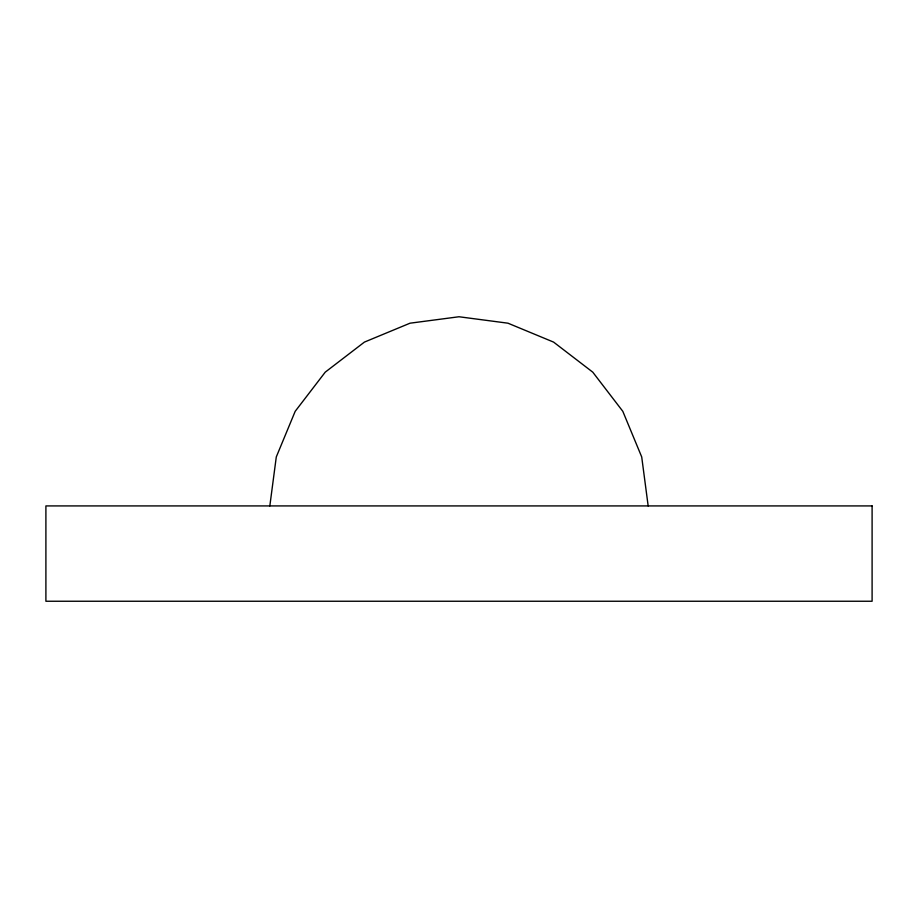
<?xml version="1.0" encoding="UTF-8"?>
<svg xmlns="http://www.w3.org/2000/svg" width="918" height="918" viewBox="0 0 918 918"><rect width="100%" height="100%" fill="white"/><g stroke="black" fill="none" stroke-linecap="round" stroke-linejoin="round"><path stroke-width="1.38" d="M269.835 505.921L276.284 456.957L295.183 411.333L325.236 372.157L364.423 342.093L410.036 323.193L459 316.756L507.964 323.193L553.577 342.093L592.764 372.157L622.817 411.333L641.716 456.957L648.165 505.921M872.1 505.921L45.9 505.921L45.9 601.244L872.1 601.244L872.1 505.921"/></g></svg>
